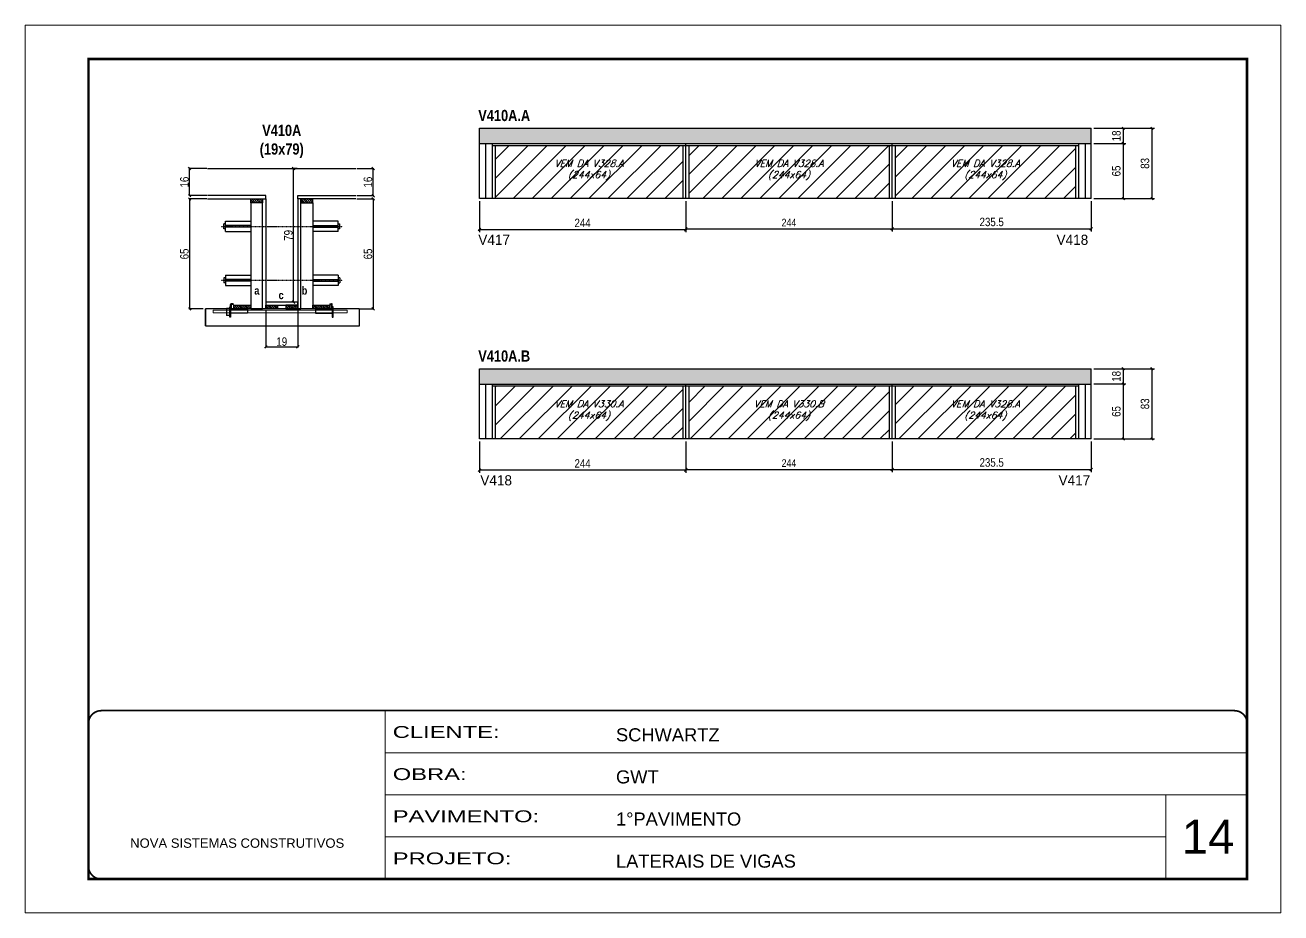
# Model space of a CAD drawing. Extents: x 13154 to 22413, y 1253 to 30260.
# Drawn here: x 14753 to 16238, y 25373 to 26423 of the extents above; entities that cross this region are included whole.
import ezdxf

# ---------------------------------------------------------------- set-up
doc = ezdxf.new("R2010")
doc.units = 0
for name, pattern in [('CONTINUO', [0]), ('DASHED', [0.75, 0.5, -0.25]), ('HIDDEN', [0.375, 0.25, -0.125])]:
    doc.linetypes.add(name, pattern=pattern)
for name, color, linetype in [('5', 5, 'Continuous'), ('barrote', 251, 'Continuous'), ('COTA', 241, 'Continuous'), ('detalhes', 4, 'Continuous'), ('NOMENCLATURA', 7, 'Continuous'), ('Painéis', 200, 'Continuous'), ('presilha', 1, 'Continuous'), ('SARR_2.2x10', 60, 'Continuous'), ('SARR_2.2x7', 40, 'Continuous'), ('SARR_3.5x7', 81, 'Continuous'), ('TENSOR', 3, 'Continuous'), ('texto', 7, 'Continuous')]:
    doc.layers.add(name, color=color, linetype=linetype)
for name, color, linetype, lineweight in [('CARIMBO', 255, 'Continuous', 9), ('CONCRETO', 251, 'Continuous', 25), ('Folhas', 255, 'Continuous', 9), ('Hachura', 251, 'Continuous', 9), ('SARRAFO DE PRESSAO', 251, 'DASHED', 9), ('SCO-___-LAJ', 2, 'Continuous', 0)]:
    doc.layers.add(name, color=color, linetype=linetype, lineweight=lineweight)
doc.styles.add('ARIAL', font='arial.ttf')
doc.styles.add('COTA TECNICA', font='techl___.ttf', dxfattribs={"height": 10})
doc.styles.add('COTA TECNICA 2X', font='techl___.ttf', dxfattribs={"height": 10})
doc.styles.add('COTA TECNICA-50', font='techl___.ttf', dxfattribs={"height": 9})
doc.styles.add('Romans', font='romans.shx')
doc.styles.add('ROMAS860', font='ROMAS860.SHX')
doc.styles.add('TECNICA', font='techb___.ttf', dxfattribs={"height": 10})
doc.styles.add('Tecnologia', font='')
doc.styles.get('Tecnologia').set_extended_font_data('Forgotten Futurist')
doc.dimstyles.new('COTA PAINEL-50', dxfattribs={"dimtxt": 9, "dimasz": 3, "dimexe": 3, "dimexo": 3, "dimgap": 3, "dimtad": 1, "dimdec": 1, "dimzin": 12, "dimdsep": 46, "dimtxsty": 'COTA TECNICA-50', "dimblk1": 'OBLIQUE', "dimblk2": 'OBLIQUE', "dimsah": 1, "dimcen": 0.9, "dimclrd": 4, "dimclre": 4, "dimclrt": 240, "dimadec": 1, "dimazin": 3, "dimtfac": 1, "dimtdec": 1, "dimtmove": 0, "dimatfit": 3, "dimfxl": 1, "dimtolj": 1, "dimtzin": 12, "dimarcsym": 0})
doc.dimstyles.new('PAINEL', dxfattribs={"dimtxt": 10, "dimasz": 3, "dimexe": 3, "dimexo": 3, "dimgap": 3, "dimtad": 1, "dimdec": 1, "dimzin": 12, "dimdsep": 46, "dimtxsty": 'COTA TECNICA', "dimblk1": 'OBLIQUE', "dimblk2": 'OBLIQUE', "dimsah": 1, "dimcen": 0.9, "dimclrd": 4, "dimclre": 4, "dimclrt": 240, "dimadec": 1, "dimazin": 3, "dimtfac": 1, "dimtdec": 1, "dimtmove": 0, "dimatfit": 3, "dimfxl": 1, "dimtolj": 1, "dimtzin": 12, "dimarcsym": 0})
doc.dimstyles.new('SECAO', dxfattribs={"dimscale": 0.333333, "dimtxt": 5, "dimasz": 9, "dimexe": 3, "dimexo": 3, "dimgap": 3, "dimtad": 1, "dimdec": 1, "dimlfac": 0.5, "dimzin": 12, "dimdsep": 46, "dimtxsty": 'COTA TECNICA 2X', "dimblk1": 'OBLIQUE', "dimblk2": 'OBLIQUE', "dimsah": 1, "dimcen": 0.9, "dimclrd": 4, "dimclre": 4, "dimclrt": 240, "dimadec": 1, "dimazin": 3, "dimtfac": 1, "dimtdec": 1, "dimtmove": 0, "dimatfit": 3, "dimfxl": 1, "dimtolj": 1, "dimtzin": 12, "dimarcsym": 0})

# ---------------------------------------------------------------- blocks, each defined once
blk = doc.blocks.new('9999999999')
at = {"color": 30, "linetype": 'CONTINUO'}
for p, q in [((98564.6, 34230.2), (98564.6, 34429.4)), ((98564.6, 34379.6), (99584, 34379.6)), ((98564.6, 34329.8), (99488, 34329.8)), ((99584, 34329.8), (99488, 34329.8)), ((99488, 34329.8), (99488, 34230.2)), ((98564.6, 34280), (99488, 34280))]:
    blk.add_line(p, q, dxfattribs=at)
at = {"color": 30, "linetype": 'CONTINUO', "const_width": 2}
blk.add_lwpolyline([(99584, 34230.2), (99584, 34414.4, 0.414214), (99569, 34429.4), (98229, 34429.4, 0.414214), (98214, 34414.4), (98214, 34245.2, 0.414214), (98229, 34230.2), (99584, 34230.2)], format="xyb", dxfattribs=at)
at = {"layer": 'Folhas'}
blk.add_lwpolyline([(98139, 34190.2), (99624, 34190.2), (99624, 35240.2), (98139, 35240.2)], close=True, dxfattribs=at)
at = {"layer": 'Folhas', "color": 30, "const_width": 3}
blk.add_lwpolyline([(98214, 34230.2), (99584, 34230.2), (99584, 35200.2), (98214, 35200.2)], close=True, dxfattribs=at)
at = {"color": 7, "linetype": 'Continuous', "ltscale": 5, "style": 'ARIAL'}
for s, height, p in [('SCHWARTZ', 15.48, (98837.7, 34393.1)), ('GWT', 15.48, (98837.7, 34343.3)), ('1°PAVIMENTO', 15.483, (98837.7, 34293.5)), ('NOVA SISTEMAS CONSTRUTIVOS', 11.059, (98263.2, 34267.2)), ('LATERAIS DE VIGAS', 15.483, (98837.7, 34243.7))]:
    blk.add_text(s, height=height, dxfattribs=at).set_placement(p)
at = {"layer": 'Folhas', "color": 7, "style": 'Tecnologia', "width": 1.5}
for s, p in [('CLIENTE:', (98573.7, 34397.2)), ('OBRA:', (98573.7, 34347.3)), ('PAVIMENTO:', (98573.7, 34297.5)), ('PROJETO:', (98573.7, 34247.7))]:
    blk.add_text(s, height=14, dxfattribs=at).set_placement(p)
blk = doc.blocks.new('PRESILHA METÁLICA 1')
at = {"layer": 'presilha'}
for p, q in [((0, 13), (6, 13)), ((0, 13), (0, 0)), ((6, 0), (0, 0)), ((6, 15.5), (7.5, 15.5)), ((6, -2.5), (6, 15.5)), ((6, 13), (6, 0)), ((7.5, 10.6), (7.5, 19.9)), ((7.5, 15.5), (7.5, -2.5)), ((37.5, 4.1), (7.5, 4.1)), ((12, 21), (8.6, 21)), ((9, 11.6), (9, 18.9)), ((12, 19.5), (9.6, 19.5)), ((37.5, 11), (9.6, 11)), ((12, 21), (12, 19.5)), ((37.5, 11), (37.5, 4.1)), ((7.5, -2.5), (6, -2.5))]:
    blk.add_line(p, q, dxfattribs=at)
for centre, radius, start, end in [((8.6, 19.9), 1.14, 90, 180), ((9.6, 18.9), 0.57, 90, 180), ((9.6, 11.6), 0.57, 180, 270)]:
    blk.add_arc(centre, radius, start, end, dxfattribs=at)
blk = doc.blocks.new('PRESILHA METÁLICA 2')
at = {"layer": 'presilha'}
for p, q in [((-5.2, 23.5), (-5.2, 22)), ((-5.2, 23.5), (-1.9, 23.5)), ((-0.8, 14.6), (-0.8, 22.4)), ((-30.8, 13.5), (-30.8, 6.6)), ((-30.8, 13.5), (-2.8, 13.5)), ((-30.8, 6.6), (-0.8, 6.6)), ((-5.2, 22), (-2.8, 22)), ((-2.2, 14.1), (-2.2, 21.4)), ((0.8, 18), (-0.8, 18)), ((-0.8, 18), (-0.8, 0)), ((-0.8, 0), (0.8, 0)), ((0.8, 0), (0.8, 18))]:
    blk.add_line(p, q, dxfattribs=at)
for centre, radius, start, end in [((-1.9, 22.4), 1.14, 0, 90), ((-2.8, 21.4), 0.57, 0, 90), ((-2.8, 14.1), 0.57, 270, 0)]:
    blk.add_arc(centre, radius, start, end, dxfattribs=at)
blk = doc.blocks.new('_Oblique')
at = {"color": 0, "linetype": 'ByBlock', "lineweight": -2}
blk.add_line((-0.5, -0.5), (0.5, 0.5), dxfattribs=at)
blk = doc.blocks.new('*D1392')
at = {"layer": 'COTA', "color": 4, "lineweight": -2, "transparency": 16777216}
for p, q in [((15145.1, 26217.8), (15165.4, 26217.8)), ((15164.4, 26217.8), (15164.4, 26087.8)), ((15149.2, 26087.8), (15165.4, 26087.8))]:
    blk.add_line(p, q, dxfattribs=at)
at = {"layer": 'Defpoints', "color": 0, "transparency": 16777216}
for p in [(15144.1, 26217.8), (15148.2, 26087.8), (15164.4, 26087.8)]:
    blk.add_point(p, dxfattribs=at)
at = {"layer": 'COTA', "color": 4, "lineweight": -2, "transparency": 16777216, "xscale": 3, "yscale": 3, "zscale": 3}
for p, rotation in [((15164.4, 26217.8), 90), ((15164.4, 26087.8), 270)]:
    blk.add_blockref('_Oblique', p, dxfattribs=dict(at, rotation=rotation))
at = {"layer": 'COTA', "color": 240, "transparency": 16777216, "insert": (15158.3, 26152.8), "char_height": 10, "attachment_point": 5, "rotation": 90, "style": 'COTA TECNICA 2X'}
blk.add_mtext('\\A1;65', dxfattribs=at)
blk = doc.blocks.new('*D1393')
at = {"layer": 'COTA', "color": 4, "lineweight": -2, "transparency": 16777216}
for p, q in [((15145.1, 26253.8), (15165.4, 26253.8)), ((15164.4, 26221.8), (15164.4, 26253.8)), ((15145.1, 26221.8), (15165.4, 26221.8))]:
    blk.add_line(p, q, dxfattribs=at)
at = {"layer": 'Defpoints', "color": 0, "transparency": 16777216}
for p in [(15144.1, 26253.8), (15164.4, 26253.8), (15144.1, 26221.8)]:
    blk.add_point(p, dxfattribs=at)
at = {"layer": 'COTA', "color": 4, "lineweight": -2, "transparency": 16777216, "xscale": 3, "yscale": 3, "zscale": 3}
for p, rotation in [((15164.4, 26253.8), 90), ((15164.4, 26221.8), 270)]:
    blk.add_blockref('_Oblique', p, dxfattribs=dict(at, rotation=rotation))
at = {"layer": 'COTA', "color": 240, "transparency": 16777216, "insert": (15158.3, 26237.8), "char_height": 10, "attachment_point": 5, "rotation": 90, "style": 'COTA TECNICA 2X'}
blk.add_mtext('\\A1;16', dxfattribs=at)
blk = doc.blocks.new('*D1394')
at = {"layer": 'COTA', "color": 4, "lineweight": -2, "transparency": 16777216}
for p, q in [((14967.7, 26217.8), (14946.4, 26217.8)), ((14947.4, 26217.8), (14947.4, 26087.8)), ((14963.5, 26087.8), (14946.4, 26087.8))]:
    blk.add_line(p, q, dxfattribs=at)
at = {"layer": 'Defpoints', "color": 0, "transparency": 16777216}
for p in [(14968.7, 26217.8), (14947.4, 26087.8), (14964.5, 26087.8)]:
    blk.add_point(p, dxfattribs=at)
at = {"layer": 'COTA', "color": 4, "lineweight": -2, "transparency": 16777216, "xscale": 3, "yscale": 3, "zscale": 3}
for p, rotation in [((14947.4, 26217.8), 90), ((14947.4, 26087.8), 270)]:
    blk.add_blockref('_Oblique', p, dxfattribs=dict(at, rotation=rotation))
at = {"layer": 'COTA', "color": 240, "transparency": 16777216, "insert": (14941.3, 26152.8), "char_height": 10, "attachment_point": 5, "rotation": 90, "style": 'COTA TECNICA 2X'}
blk.add_mtext('\\A1;65', dxfattribs=at)
blk = doc.blocks.new('*D1395')
at = {"layer": 'COTA', "color": 4, "lineweight": -2, "transparency": 16777216}
for p, q in [((15074.4, 26253.8), (15069.3, 26253.8)), ((15070.3, 26095.8), (15070.3, 26253.8)), ((15074.4, 26095.8), (15069.3, 26095.8))]:
    blk.add_line(p, q, dxfattribs=at)
at = {"layer": 'Defpoints', "color": 0, "transparency": 16777216}
for p in [(15070.3, 26253.8), (15075.4, 26253.8), (15075.4, 26095.8)]:
    blk.add_point(p, dxfattribs=at)
at = {"layer": 'COTA', "color": 4, "lineweight": -2, "transparency": 16777216, "xscale": 3, "yscale": 3, "zscale": 3}
for p, rotation in [((15070.3, 26253.8), 90), ((15070.3, 26095.8), 270)]:
    blk.add_blockref('_Oblique', p, dxfattribs=dict(at, rotation=rotation))
at = {"layer": 'COTA', "color": 240, "transparency": 16777216, "insert": (15064.2, 26174.8), "char_height": 10, "attachment_point": 5, "rotation": 90, "style": 'COTA TECNICA 2X'}
blk.add_mtext('\\A1;79', dxfattribs=at)
blk = doc.blocks.new('*D1396')
at = {"layer": 'COTA', "color": 4, "lineweight": -2, "transparency": 16777216}
for p, q in [((14967.7, 26253.8), (14946.4, 26253.8)), ((14947.4, 26221.8), (14947.4, 26253.8)), ((14967.7, 26221.8), (14946.4, 26221.8))]:
    blk.add_line(p, q, dxfattribs=at)
at = {"layer": 'Defpoints', "color": 0, "transparency": 16777216}
for p in [(14947.4, 26253.8), (14968.7, 26253.8), (14968.7, 26221.8)]:
    blk.add_point(p, dxfattribs=at)
at = {"layer": 'COTA', "color": 4, "lineweight": -2, "transparency": 16777216, "xscale": 3, "yscale": 3, "zscale": 3}
for p, rotation in [((14947.4, 26253.8), 90), ((14947.4, 26221.8), 270)]:
    blk.add_blockref('_Oblique', p, dxfattribs=dict(at, rotation=rotation))
at = {"layer": 'COTA', "color": 240, "transparency": 16777216, "insert": (14941.3, 26237.8), "char_height": 10, "attachment_point": 5, "rotation": 90, "style": 'COTA TECNICA 2X'}
blk.add_mtext('\\A1;16', dxfattribs=at)
blk = doc.blocks.new('*D1397')
at = {"layer": 'COTA', "color": 4, "lineweight": -2, "transparency": 16777216}
for p, q in [((15037.4, 26086.8), (15037.4, 26042)), ((15075.4, 26086.8), (15075.4, 26042)), ((15037.4, 26043), (15075.4, 26043))]:
    blk.add_line(p, q, dxfattribs=at)
at = {"layer": 'Defpoints', "color": 0, "transparency": 16777216}
for p in [(15037.4, 26087.8), (15075.4, 26087.8), (15075.4, 26043)]:
    blk.add_point(p, dxfattribs=at)
at = {"layer": 'COTA', "color": 4, "lineweight": -2, "transparency": 16777216, "xscale": 3, "yscale": 3, "zscale": 3, "rotation": 180}
blk.add_blockref('_Oblique', (15037.4, 26043), dxfattribs=at)
at = {"layer": 'COTA', "color": 4, "lineweight": -2, "transparency": 16777216, "xscale": 3, "yscale": 3, "zscale": 3}
blk.add_blockref('_Oblique', (15075.4, 26043), dxfattribs=at)
at = {"layer": 'COTA', "color": 240, "transparency": 16777216, "insert": (15056.4, 26049.1), "char_height": 10, "attachment_point": 5, "style": 'COTA TECNICA 2X'}
blk.add_mtext('\\A1;19', dxfattribs=at)
blk = doc.blocks.new('*D1398')
at = {"layer": 'COTA', "color": 4, "linetype": 'ByBlock', "lineweight": -2, "transparency": 16777216}
for p, q in [((15534.1, 26215.4), (15534.1, 26179.4)), ((15778.1, 26215.4), (15778.1, 26179.4)), ((15534.1, 26182.4), (15778.1, 26182.4))]:
    blk.add_line(p, q, dxfattribs=at)
at = {"layer": 'Defpoints', "color": 0, "linetype": 'ByBlock', "transparency": 16777216}
for p in [(15534.1, 26218.4), (15778.1, 26218.4), (15778.1, 26182.4)]:
    blk.add_point(p, dxfattribs=at)
at = {"layer": 'COTA', "color": 4, "linetype": 'ByBlock', "lineweight": -2, "transparency": 16777216, "xscale": 3, "yscale": 3, "zscale": 3, "rotation": 180}
blk.add_blockref('_Oblique', (15534.1, 26182.4), dxfattribs=at)
at = {"layer": 'COTA', "color": 4, "linetype": 'ByBlock', "lineweight": -2, "transparency": 16777216, "xscale": 3, "yscale": 3, "zscale": 3}
blk.add_blockref('_Oblique', (15778.1, 26182.4), dxfattribs=at)
at = {"layer": 'COTA', "color": 240, "linetype": 'ByBlock', "transparency": 16777216, "insert": (15656.1, 26189.9), "char_height": 9, "attachment_point": 5, "style": 'COTA TECNICA-50'}
blk.add_mtext('\\A1;244', dxfattribs=at)
blk = doc.blocks.new('*D1400')
at = {"layer": 'COTA', "color": 4, "linetype": 'ByBlock', "lineweight": -2, "transparency": 16777216}
for p, q in [((15290.1, 26215.4), (15290.1, 26178.5)), ((15534.1, 26215.4), (15534.1, 26178.5)), ((15534.1, 26181.5), (15290.1, 26181.5))]:
    blk.add_line(p, q, dxfattribs=at)
at = {"layer": 'Defpoints', "color": 0, "linetype": 'ByBlock', "transparency": 16777216}
for p in [(15290.1, 26218.4), (15534.1, 26218.4), (15290.1, 26181.5)]:
    blk.add_point(p, dxfattribs=at)
at = {"layer": 'COTA', "color": 4, "linetype": 'ByBlock', "lineweight": -2, "transparency": 16777216, "xscale": 3, "yscale": 3, "zscale": 3, "rotation": 180}
blk.add_blockref('_Oblique', (15290.1, 26181.5), dxfattribs=at)
at = {"layer": 'COTA', "color": 4, "linetype": 'ByBlock', "lineweight": -2, "transparency": 16777216, "xscale": 3, "yscale": 3, "zscale": 3}
blk.add_blockref('_Oblique', (15534.1, 26181.5), dxfattribs=at)
at = {"layer": 'COTA', "color": 240, "linetype": 'ByBlock', "transparency": 16777216, "insert": (15412.1, 26189.5), "char_height": 10, "attachment_point": 5, "style": 'COTA TECNICA'}
blk.add_mtext('\\A1;244', dxfattribs=at)
blk = doc.blocks.new('*D1401')
at = {"layer": 'COTA', "color": 4, "linetype": 'ByBlock', "lineweight": -2, "transparency": 16777216}
for p, q in [((15778.1, 26215.4), (15778.1, 26179.4)), ((16013.6, 26215.4), (16013.6, 26179.4)), ((15778.1, 26182.4), (16013.6, 26182.4))]:
    blk.add_line(p, q, dxfattribs=at)
at = {"layer": 'Defpoints', "color": 0, "linetype": 'ByBlock', "transparency": 16777216}
for p in [(15778.1, 26218.4), (16013.6, 26218.4), (16013.6, 26182.4)]:
    blk.add_point(p, dxfattribs=at)
at = {"layer": 'COTA', "color": 4, "linetype": 'ByBlock', "lineweight": -2, "transparency": 16777216, "xscale": 3, "yscale": 3, "zscale": 3, "rotation": 180}
blk.add_blockref('_Oblique', (15778.1, 26182.4), dxfattribs=at)
at = {"layer": 'COTA', "color": 4, "linetype": 'ByBlock', "lineweight": -2, "transparency": 16777216, "xscale": 3, "yscale": 3, "zscale": 3}
blk.add_blockref('_Oblique', (16013.6, 26182.4), dxfattribs=at)
at = {"layer": 'COTA', "color": 240, "linetype": 'ByBlock', "transparency": 16777216, "insert": (15895.9, 26190.6), "char_height": 10, "attachment_point": 5, "style": 'COTA TECNICA'}
blk.add_mtext('\\A1;235.5', dxfattribs=at)
blk = doc.blocks.new('*D1399')
at = {"layer": 'COTA', "color": 4, "linetype": 'ByBlock', "lineweight": -2, "transparency": 16777216}
for p, q in [((16016.6, 26283.4), (16054.5, 26283.4)), ((16051.5, 26283.4), (16051.5, 26218.4)), ((16016.6, 26218.4), (16054.5, 26218.4))]:
    blk.add_line(p, q, dxfattribs=at)
at = {"layer": 'Defpoints', "color": 0, "linetype": 'ByBlock', "transparency": 16777216}
for p in [(16013.6, 26283.4), (16013.6, 26218.4), (16051.5, 26218.4)]:
    blk.add_point(p, dxfattribs=at)
at = {"layer": 'COTA', "color": 4, "linetype": 'ByBlock', "lineweight": -2, "transparency": 16777216, "xscale": 3, "yscale": 3, "zscale": 3}
for p, rotation in [((16051.5, 26283.4), 90), ((16051.5, 26218.4), 270)]:
    blk.add_blockref('_Oblique', p, dxfattribs=dict(at, rotation=rotation))
at = {"layer": 'COTA', "color": 240, "linetype": 'ByBlock', "transparency": 16777216, "insert": (16043.3, 26250.9), "char_height": 10, "attachment_point": 5, "rotation": 90, "style": 'COTA TECNICA'}
blk.add_mtext('\\A1;65', dxfattribs=at)
blk = doc.blocks.new('*D1402')
at = {"layer": 'COTA', "color": 4, "linetype": 'ByBlock', "lineweight": -2, "transparency": 16777216}
for p, q in [((16016.6, 26301.4), (16088.5, 26301.4)), ((16085.5, 26218.4), (16085.5, 26301.4)), ((16016.6, 26218.4), (16088.5, 26218.4))]:
    blk.add_line(p, q, dxfattribs=at)
at = {"layer": 'Defpoints', "color": 0, "linetype": 'ByBlock', "transparency": 16777216}
for p in [(16013.6, 26301.4), (16085.5, 26301.4), (16013.6, 26218.4)]:
    blk.add_point(p, dxfattribs=at)
at = {"layer": 'COTA', "color": 4, "linetype": 'ByBlock', "lineweight": -2, "transparency": 16777216, "xscale": 3, "yscale": 3, "zscale": 3}
for p, rotation in [((16085.5, 26301.4), 90), ((16085.5, 26218.4), 270)]:
    blk.add_blockref('_Oblique', p, dxfattribs=dict(at, rotation=rotation))
at = {"layer": 'COTA', "color": 240, "linetype": 'ByBlock', "transparency": 16777216, "insert": (16077.2, 26259.9), "char_height": 10, "attachment_point": 5, "rotation": 90, "style": 'COTA TECNICA'}
blk.add_mtext('\\A1;83', dxfattribs=at)
blk = doc.blocks.new('*D1403')
at = {"layer": 'COTA', "color": 4, "lineweight": -2, "transparency": 16777216}
for p, q in [((16016.6, 26301.4), (16054.5, 26301.4)), ((16051.5, 26301.4), (16051.5, 26283.4)), ((16016.6, 26283.4), (16054.5, 26283.4))]:
    blk.add_line(p, q, dxfattribs=at)
at = {"layer": 'Defpoints', "color": 0, "transparency": 16777216}
for p in [(16013.6, 26301.4), (16013.6, 26283.4), (16051.5, 26283.4)]:
    blk.add_point(p, dxfattribs=at)
at = {"layer": 'COTA', "color": 4, "lineweight": -2, "transparency": 16777216, "xscale": 3, "yscale": 3, "zscale": 3}
for p, rotation in [((16051.5, 26301.4), 90), ((16051.5, 26283.4), 270)]:
    blk.add_blockref('_Oblique', p, dxfattribs=dict(at, rotation=rotation))
at = {"layer": 'COTA', "color": 240, "transparency": 16777216, "insert": (16043.4, 26292.4), "char_height": 10, "attachment_point": 5, "rotation": 90, "style": 'COTA TECNICA'}
blk.add_mtext('\\A1;18', dxfattribs=at)
blk = doc.blocks.new('*D1404')
at = {"layer": 'COTA', "color": 4, "linetype": 'ByBlock', "lineweight": -2, "transparency": 16777216}
for p, q in [((15534.1, 25931), (15534.1, 25894.9)), ((15778.1, 25931), (15778.1, 25894.9)), ((15534.1, 25897.9), (15778.1, 25897.9))]:
    blk.add_line(p, q, dxfattribs=at)
at = {"layer": 'Defpoints', "color": 0, "linetype": 'ByBlock', "transparency": 16777216}
for p in [(15534.1, 25934), (15778.1, 25934), (15778.1, 25897.9)]:
    blk.add_point(p, dxfattribs=at)
at = {"layer": 'COTA', "color": 4, "linetype": 'ByBlock', "lineweight": -2, "transparency": 16777216, "xscale": 3, "yscale": 3, "zscale": 3, "rotation": 180}
blk.add_blockref('_Oblique', (15534.1, 25897.9), dxfattribs=at)
at = {"layer": 'COTA', "color": 4, "linetype": 'ByBlock', "lineweight": -2, "transparency": 16777216, "xscale": 3, "yscale": 3, "zscale": 3}
blk.add_blockref('_Oblique', (15778.1, 25897.9), dxfattribs=at)
at = {"layer": 'COTA', "color": 240, "linetype": 'ByBlock', "transparency": 16777216, "insert": (15656.1, 25905.4), "char_height": 9, "attachment_point": 5, "style": 'COTA TECNICA-50'}
blk.add_mtext('\\A1;244', dxfattribs=at)
blk = doc.blocks.new('*D1407')
at = {"layer": 'COTA', "color": 4, "linetype": 'ByBlock', "lineweight": -2, "transparency": 16777216}
for p, q in [((15290.1, 25931), (15290.1, 25894)), ((15534.1, 25931), (15534.1, 25894)), ((15534.1, 25897), (15290.1, 25897))]:
    blk.add_line(p, q, dxfattribs=at)
at = {"layer": 'Defpoints', "color": 0, "linetype": 'ByBlock', "transparency": 16777216}
for p in [(15290.1, 25934), (15534.1, 25934), (15290.1, 25897)]:
    blk.add_point(p, dxfattribs=at)
at = {"layer": 'COTA', "color": 4, "linetype": 'ByBlock', "lineweight": -2, "transparency": 16777216, "xscale": 3, "yscale": 3, "zscale": 3, "rotation": 180}
blk.add_blockref('_Oblique', (15290.1, 25897), dxfattribs=at)
at = {"layer": 'COTA', "color": 4, "linetype": 'ByBlock', "lineweight": -2, "transparency": 16777216, "xscale": 3, "yscale": 3, "zscale": 3}
blk.add_blockref('_Oblique', (15534.1, 25897), dxfattribs=at)
at = {"layer": 'COTA', "color": 240, "linetype": 'ByBlock', "transparency": 16777216, "insert": (15412.1, 25905), "char_height": 10, "attachment_point": 5, "style": 'COTA TECNICA'}
blk.add_mtext('\\A1;244', dxfattribs=at)
blk = doc.blocks.new('*D1408')
at = {"layer": 'COTA', "color": 4, "linetype": 'ByBlock', "lineweight": -2, "transparency": 16777216}
for p, q in [((15778.1, 25931), (15778.1, 25894.9)), ((16013.6, 25931), (16013.6, 25894.9)), ((15778.1, 25897.9), (16013.6, 25897.9))]:
    blk.add_line(p, q, dxfattribs=at)
at = {"layer": 'Defpoints', "color": 0, "linetype": 'ByBlock', "transparency": 16777216}
for p in [(15778.1, 25934), (16013.6, 25934), (16013.6, 25897.9)]:
    blk.add_point(p, dxfattribs=at)
at = {"layer": 'COTA', "color": 4, "linetype": 'ByBlock', "lineweight": -2, "transparency": 16777216, "xscale": 3, "yscale": 3, "zscale": 3, "rotation": 180}
blk.add_blockref('_Oblique', (15778.1, 25897.9), dxfattribs=at)
at = {"layer": 'COTA', "color": 4, "linetype": 'ByBlock', "lineweight": -2, "transparency": 16777216, "xscale": 3, "yscale": 3, "zscale": 3}
blk.add_blockref('_Oblique', (16013.6, 25897.9), dxfattribs=at)
at = {"layer": 'COTA', "color": 240, "linetype": 'ByBlock', "transparency": 16777216, "insert": (15895.9, 25906.1), "char_height": 10, "attachment_point": 5, "style": 'COTA TECNICA'}
blk.add_mtext('\\A1;235.5', dxfattribs=at)
blk = doc.blocks.new('*D1405')
at = {"layer": 'COTA', "color": 4, "linetype": 'ByBlock', "lineweight": -2, "transparency": 16777216}
for p, q in [((16016.6, 25999), (16054.5, 25999)), ((16051.5, 25999), (16051.5, 25934)), ((16016.6, 25934), (16054.5, 25934))]:
    blk.add_line(p, q, dxfattribs=at)
at = {"layer": 'Defpoints', "color": 0, "linetype": 'ByBlock', "transparency": 16777216}
for p in [(16013.6, 25999), (16013.6, 25934), (16051.5, 25934)]:
    blk.add_point(p, dxfattribs=at)
at = {"layer": 'COTA', "color": 4, "linetype": 'ByBlock', "lineweight": -2, "transparency": 16777216, "xscale": 3, "yscale": 3, "zscale": 3}
for p, rotation in [((16051.5, 25999), 90), ((16051.5, 25934), 270)]:
    blk.add_blockref('_Oblique', p, dxfattribs=dict(at, rotation=rotation))
at = {"layer": 'COTA', "color": 240, "linetype": 'ByBlock', "transparency": 16777216, "insert": (16043.3, 25966.5), "char_height": 10, "attachment_point": 5, "rotation": 90, "style": 'COTA TECNICA'}
blk.add_mtext('\\A1;65', dxfattribs=at)
blk = doc.blocks.new('*D1409')
at = {"layer": 'COTA', "color": 4, "linetype": 'ByBlock', "lineweight": -2, "transparency": 16777216}
for p, q in [((16016.6, 26017), (16088.5, 26017)), ((16085.5, 25934), (16085.5, 26017)), ((16016.6, 25934), (16088.5, 25934))]:
    blk.add_line(p, q, dxfattribs=at)
at = {"layer": 'Defpoints', "color": 0, "linetype": 'ByBlock', "transparency": 16777216}
for p in [(16013.6, 26017), (16085.5, 26017), (16013.6, 25934)]:
    blk.add_point(p, dxfattribs=at)
at = {"layer": 'COTA', "color": 4, "linetype": 'ByBlock', "lineweight": -2, "transparency": 16777216, "xscale": 3, "yscale": 3, "zscale": 3}
for p, rotation in [((16085.5, 26017), 90), ((16085.5, 25934), 270)]:
    blk.add_blockref('_Oblique', p, dxfattribs=dict(at, rotation=rotation))
at = {"layer": 'COTA', "color": 240, "linetype": 'ByBlock', "transparency": 16777216, "insert": (16077.2, 25975.5), "char_height": 10, "attachment_point": 5, "rotation": 90, "style": 'COTA TECNICA'}
blk.add_mtext('\\A1;83', dxfattribs=at)
blk = doc.blocks.new('*D1406')
at = {"layer": 'COTA', "color": 4, "lineweight": -2, "transparency": 16777216}
for p, q in [((16016.6, 26017), (16054.5, 26017)), ((16051.5, 26017), (16051.5, 25999)), ((16016.6, 25999), (16054.5, 25999))]:
    blk.add_line(p, q, dxfattribs=at)
at = {"layer": 'Defpoints', "color": 0, "transparency": 16777216}
for p in [(16013.6, 26017), (16013.6, 25999), (16051.5, 25999)]:
    blk.add_point(p, dxfattribs=at)
at = {"layer": 'COTA', "color": 4, "lineweight": -2, "transparency": 16777216, "xscale": 3, "yscale": 3, "zscale": 3}
for p, rotation in [((16051.5, 26017), 90), ((16051.5, 25999), 270)]:
    blk.add_blockref('_Oblique', p, dxfattribs=dict(at, rotation=rotation))
at = {"layer": 'COTA', "color": 240, "transparency": 16777216, "insert": (16043.4, 26008), "char_height": 10, "attachment_point": 5, "rotation": 90, "style": 'COTA TECNICA'}
blk.add_mtext('\\A1;18', dxfattribs=at)

msp = doc.modelspace()

# ---------------------------------------------------------------- hatches: boundary and pattern name
at = {"layer": 'COTA', "linetype": 'ByBlock'}
h = msp.add_hatch(dxfattribs=at)
h.set_pattern_fill('AR-CONC', color=256, scale=0.03)
h.set_pattern_definition([(50, (-115943.3027, -6532.3693), (5.46554007, -0.47817257), [0.5715, -6.2865]), (355, (-115943.3027, -6532.3693), (-1.05730264, 5.73170536), [0.4572, -5.02921753]), (100.4514447, (-115942.847, -6532.409), (4.40823741, 5.25353256), [0.48570026, -5.34270734]), (46.1842, (-115943.3027, -6530.8453), (8.13237123, -1.26126984), [0.85725, -9.42975]), (96.6355576, (-115942.625, -6530.9504), (7.122124, 7.42278374), [0.7285507, -8.01406824]), (351.184151, (-115943.303, -6530.845), (7.122124, 7.42278374), [0.685799, -7.54379196]), (21, (-115942.5407, -6531.2263), (4.54843174, -3.06795595), [0.5715, -6.2865]), (326, (-115942.5407, -6531.2263), (1.85406085, 5.52563898), [0.4572, -5.0292]), (71.451445, (-115942.1616, -6531.482), (6.40249258, 2.45768307), [0.48570026, -5.34269813]), (37.5, (-115943.3027, -6532.3693), (0.092658098, 2.536651166), [0, -4.96824, 0, -5.1054, 0, -5.04825]), (7.5, (-115943.3027, -6532.3693), (2.004589875, 3.005417245), [0, -2.91084, 0, -4.85394, 0, -1.92405]), (327.5, (-115945.002, -6532.3693), (4.067717855, -0.17186232), [0, -1.905, 0, -5.9436, 0, -7.8867]), (317.5, (-115945.764, -6532.3693), (4.44387544, 0.76279473), [0, -2.4765, 0, -3.94716, 0, -5.6007])])
h.paths.add_polyline_path([(16013.63, 26283.44), (16013.63, 26301.44), (15290.13, 26301.44), (15290.13, 26283.44)])
h = msp.add_hatch(dxfattribs=at)
h.set_pattern_fill('AR-CONC', color=256, scale=0.03)
h.set_pattern_definition([(50, (-115943.3027, -6816.8565), (5.46554007, -0.47817257), [0.5715, -6.2865]), (355, (-115943.3027, -6816.8565), (-1.05730264, 5.73170536), [0.4572, -5.02921753]), (100.4514447, (-115942.847, -6816.8963), (4.40823741, 5.25353256), [0.48570026, -5.34270734]), (46.1842, (-115943.3027, -6815.3325), (8.13237123, -1.26126984), [0.85725, -9.42975]), (96.6355576, (-115942.625, -6815.4376), (7.122124, 7.42278374), [0.7285507, -8.01406824]), (351.184151, (-115943.303, -6815.3325), (7.122124, 7.42278374), [0.685799, -7.54379196]), (21, (-115942.5407, -6815.7135), (4.54843174, -3.06795595), [0.5715, -6.2865]), (326, (-115942.5407, -6815.7135), (1.85406085, 5.52563898), [0.4572, -5.0292]), (71.451445, (-115942.1616, -6815.969), (6.40249258, 2.45768307), [0.48570026, -5.34269813]), (37.5, (-115943.3027, -6816.8565), (0.092658098, 2.536651166), [0, -4.96824, 0, -5.1054, 0, -5.04825]), (7.5, (-115943.3027, -6816.8565), (2.004589875, 3.005417245), [0, -2.91084, 0, -4.85394, 0, -1.92405]), (327.5, (-115945.002, -6816.8565), (4.067717855, -0.17186232), [0, -1.905, 0, -5.9436, 0, -7.8867]), (317.5, (-115945.764, -6816.8565), (4.44387544, 0.76279473), [0, -2.4765, 0, -3.94716, 0, -5.6007])])
h.paths.add_polyline_path([(16013.63, 25998.95), (16013.63, 26016.95), (15290.13, 26016.95), (15290.13, 25998.95)])
at = {"layer": 'Hachura', "linetype": 'ByBlock'}
h = msp.add_hatch(dxfattribs=at)
h.set_pattern_fill('ANSI31', color=256, scale=5)
h.paths.add_polyline_path([(15995.13, 26218.44), (15995.13, 26281.24), (15781.63, 26281.24), (15781.63, 26218.44)])
h.paths.add_polyline_path([(15774.63, 26281.24), (15537.63, 26281.24), (15537.63, 26218.44), (15774.63, 26218.44)])
h.paths.add_polyline_path([(15530.63, 26218.44), (15530.63, 26281.24), (15308.63, 26281.24), (15308.63, 26218.44)])
h = msp.add_hatch(dxfattribs=at)
h.set_pattern_fill('ANSI31', color=256, scale=5)
h.paths.add_polyline_path([(15530.63, 25996.75), (15308.63, 25996.75), (15308.63, 25933.95), (15530.63, 25933.95)])
h.paths.add_polyline_path([(15774.63, 25933.95), (15774.63, 25996.75), (15537.63, 25996.75), (15537.63, 25933.95)])
h.paths.add_polyline_path([(15995.13, 25933.95), (15995.13, 25996.75), (15781.63, 25996.75), (15781.63, 25933.95)])
at = {"layer": 'SARR_2.2x10'}
h = msp.add_hatch(dxfattribs=at)
h.set_pattern_fill('ANSI31', color=256, scale=0.5, angle=90)
h.set_pattern_definition([(135, (48193.2913, -97424.341), (-1.122532015, -1.122532015), [])])
h.paths.add_polyline_path([(14999.75, 26092.23), (14999.75, 26087.83), (15019.75, 26087.83), (15019.75, 26092.23)])
h = msp.add_hatch(dxfattribs=at)
h.set_pattern_fill('ANSI31', color=256, scale=0.5, angle=90)
h.set_pattern_definition([(135, (48286.4913, -97424.341), (-1.122532015, -1.122532015), [])])
h.paths.add_polyline_path([(15092.95, 26092.23), (15092.95, 26087.83), (15112.95, 26087.83), (15112.95, 26092.23)])
at = {"layer": 'SARR_2.2x7'}
h = msp.add_hatch(dxfattribs=at)
h.set_pattern_fill('ANSI31', color=256, scale=0.5, angle=90)
h.set_pattern_definition([(135, (48187.2913, -97298.741), (-1.122532015, -1.122532015), [])])
h.paths.add_polyline_path([(15033.75, 26217.83), (15033.75, 26213.43), (15019.75, 26213.43), (15019.75, 26217.83)])
h = msp.add_hatch(dxfattribs=at)
h.set_pattern_fill('ANSI31', color=256, scale=0.5, angle=90)
h.set_pattern_definition([(135, (48207.2913, -97298.741), (-1.122532015, -1.122532015), [])])
h.paths.add_polyline_path([(15078.95, 26217.83), (15078.95, 26213.43), (15092.95, 26213.43), (15092.95, 26217.83)])
h = msp.add_hatch(dxfattribs=at)
h.set_pattern_fill('ANSI31', color=256, scale=0.5, angle=90)
h.set_pattern_definition([(135, (48272.8913, -97424.341), (-1.122532015, -1.122532015), [])])
h.paths.add_polyline_path([(15051.35, 26087.83), (15051.35, 26092.23), (15037.35, 26092.23), (15037.35, 26087.83)])
h = msp.add_hatch(dxfattribs=at)
h.set_pattern_fill('ANSI31', color=256, scale=0.5, angle=90)
h.set_pattern_definition([(135, (48210.8913, -97424.341), (-1.122532015, -1.122532015), [])])
h.paths.add_polyline_path([(15061.35, 26087.83), (15061.35, 26092.23), (15075.35, 26092.23), (15075.35, 26087.83)])

# ---------------------------------------------------------------- linework, layer by layer
at = {"ltscale": 3}
for p, q in [((14987.75, 26182.42), (14987.75, 26188.42)), ((14989.75, 26188.42), (14987.75, 26188.42)), ((14989.75, 26182.42), (14987.75, 26182.42)), ((14989.75, 26179.42), (14989.75, 26191.42)), ((14989.75, 26191.42), (15019.75, 26191.42)), ((15019.75, 26186.42), (14989.75, 26186.42)), ((15019.75, 26184.42), (14989.75, 26184.42)), ((15122.95, 26191.42), (15092.95, 26191.42)), ((15092.95, 26186.42), (15122.95, 26186.42)), ((15092.95, 26184.42), (15122.95, 26184.42)), ((15122.95, 26179.42), (15122.95, 26191.42)), ((15122.95, 26188.42), (15124.95, 26188.42)), ((15124.95, 26182.42), (15122.95, 26182.42)), ((15124.95, 26182.42), (15124.95, 26188.42)), ((14989.75, 26179.42), (15019.75, 26179.42)), ((15122.95, 26179.42), (15092.95, 26179.42)), ((14987.75, 26124.61), (14987.75, 26118.61)), ((14989.75, 26124.61), (14987.75, 26124.61)), ((14989.75, 26127.61), (14989.75, 26115.61)), ((14989.75, 26127.61), (15019.75, 26127.61)), ((15019.75, 26122.61), (14989.75, 26122.61)), ((15122.95, 26127.61), (15092.95, 26127.61)), ((15092.95, 26122.61), (15122.95, 26122.61)), ((15122.95, 26127.61), (15122.95, 26115.61)), ((15124.95, 26124.61), (15122.95, 26124.61)), ((15124.95, 26124.61), (15124.95, 26118.61)), ((14989.75, 26118.61), (14987.75, 26118.61)), ((15019.75, 26120.61), (14989.75, 26120.61)), ((14989.75, 26115.61), (15019.75, 26115.61)), ((15092.95, 26120.61), (15122.95, 26120.61)), ((15122.95, 26115.61), (15092.95, 26115.61)), ((15122.95, 26118.61), (15124.95, 26118.61))]:
    msp.add_line(p, q, dxfattribs=at)
at = {"layer": 'barrote'}
msp.add_lwpolyline([(14966.3, 26067.83), (15148.21, 26067.83), (15148.21, 26087.83), (14966.3, 26087.83)], close=True, dxfattribs=at)
at = {"layer": 'CONCRETO', "linetype": 'Continuous'}
msp.add_line((14968.65, 26253.83), (15144.05, 26253.83), dxfattribs=at)
at = {"layer": 'COTA', "linetype": 'ByBlock'}
for p, q in [((15290.13, 26283.44), (15290.13, 26301.44)), ((15290.13, 26301.44), (16013.63, 26301.44)), ((16013.63, 26283.44), (16013.63, 26301.44)), ((15290.13, 25998.95), (15290.13, 26016.95)), ((15290.13, 26016.95), (16013.63, 26016.95)), ((16013.63, 25998.95), (16013.63, 26016.95))]:
    msp.add_line(p, q, dxfattribs=at)
at = {"layer": 'detalhes', "color": 250}
msp.add_line((14966.3, 26067.83), (14966.3, 26087.83), dxfattribs=at)
at = {"layer": 'Painéis', "linetype": 'Continuous'}
for p, q in [((15290.13, 26218.44), (15290.13, 26283.44)), ((15290.13, 26283.44), (16013.63, 26283.44)), ((15534.13, 26218.44), (15534.13, 26283.44)), ((15778.13, 26218.44), (15778.13, 26283.44)), ((16013.63, 26218.44), (16013.63, 26283.44)), ((16013.63, 26218.44), (15290.13, 26218.44)), ((15290.13, 25933.95), (15290.13, 25998.95)), ((15290.13, 25998.95), (16013.63, 25998.95)), ((15534.13, 25933.95), (15534.13, 25998.95)), ((15778.13, 25933.95), (15778.13, 25998.95)), ((16013.63, 25933.95), (16013.63, 25998.95)), ((16013.63, 25933.95), (15290.13, 25933.95))]:
    msp.add_line(p, q, dxfattribs=at)
at = {"layer": 'Painéis', "linetype": 'Continuous', "elevation": 0}
for points in [[(14968.65, 26217.83), (15037.35, 26217.83), (15037.35, 26221.83), (14968.65, 26221.83)], [(15144.05, 26217.83), (15075.35, 26217.83), (15075.35, 26221.83), (15144.05, 26221.83)]]:
    msp.add_lwpolyline(points, dxfattribs=at)
at = {"layer": 'Painéis', "linetype": 'Continuous'}
for points in [[(15033.75, 26087.83), (15033.75, 26217.83), (15037.35, 26217.83), (15037.35, 26087.83)], [(15078.95, 26087.83), (15078.95, 26217.83), (15075.35, 26217.83), (15075.35, 26087.83)], [(15075.35, 26095.83), (15037.35, 26095.83), (15037.35, 26092.23), (15075.35, 26092.23)]]:
    msp.add_lwpolyline(points, close=True, dxfattribs=at)
at = {"layer": 'SARR_2.2x10'}
for points in [[(14999.75, 26092.23), (15019.75, 26092.23), (15019.75, 26087.83), (14999.75, 26087.83)], [(15092.95, 26092.23), (15112.95, 26092.23), (15112.95, 26087.83), (15092.95, 26087.83)]]:
    msp.add_lwpolyline(points, close=True, dxfattribs=at)
at = {"layer": 'SARR_2.2x7', "linetype": 'Continuous'}
for p, q in [((15297.13, 26283.44), (15297.13, 26218.44)), ((15305.13, 26281.24), (15534.13, 26281.24)), ((15534.13, 26281.24), (15778.13, 26281.24)), ((15778.13, 26281.24), (15998.63, 26281.24)), ((16006.63, 26283.44), (16006.63, 26218.44)), ((15297.13, 25998.95), (15297.13, 25933.95)), ((15305.13, 25996.75), (15534.13, 25996.75)), ((15534.13, 25996.75), (15778.13, 25996.75)), ((15778.13, 25996.75), (15998.63, 25996.75)), ((16006.63, 25998.95), (16006.63, 25933.95))]:
    msp.add_line(p, q, dxfattribs=at)
at = {"layer": 'SARR_2.2x7', "elevation": 0}
for points in [[(15019.75, 26217.83), (15033.75, 26217.83), (15033.75, 26213.43), (15019.75, 26213.43)], [(15092.95, 26217.83), (15078.95, 26217.83), (15078.95, 26213.43), (15092.95, 26213.43)]]:
    msp.add_lwpolyline(points, close=True, dxfattribs=at)
at = {"layer": 'SARR_2.2x7'}
for points in [[(15037.35, 26092.23), (15051.35, 26092.23), (15051.35, 26087.83), (15037.35, 26087.83)], [(15075.35, 26092.23), (15061.35, 26092.23), (15061.35, 26087.83), (15075.35, 26087.83)]]:
    msp.add_lwpolyline(points, close=True, dxfattribs=at)
at = {"layer": 'SARR_3.5x7'}
for p, q in [((15305.13, 26283.44), (15305.13, 26218.44)), ((15308.63, 26281.24), (15308.63, 26218.44)), ((15530.63, 26281.24), (15530.63, 26218.44)), ((15537.63, 26281.24), (15537.63, 26218.44)), ((15774.63, 26281.24), (15774.63, 26218.44)), ((15781.63, 26281.24), (15781.63, 26218.44)), ((15995.13, 26281.24), (15995.13, 26218.44)), ((15998.63, 26283.44), (15998.63, 26218.44)), ((15305.13, 25998.95), (15305.13, 25933.95)), ((15308.63, 25996.75), (15308.63, 25933.95)), ((15530.63, 25996.75), (15530.63, 25933.95)), ((15537.63, 25996.75), (15537.63, 25933.95)), ((15774.63, 25996.75), (15774.63, 25933.95)), ((15781.63, 25996.75), (15781.63, 25933.95)), ((15995.13, 25996.75), (15995.13, 25933.95)), ((15998.63, 25998.95), (15998.63, 25933.95))]:
    msp.add_line(p, q, dxfattribs=at)
for points in [[(15033.75, 26213.43), (15019.75, 26213.43), (15019.75, 26087.83), (15033.75, 26087.83)], [(15078.95, 26213.43), (15092.95, 26213.43), (15092.95, 26087.83), (15078.95, 26087.83)]]:
    msp.add_lwpolyline(points, close=True, dxfattribs=at)
at = {"layer": 'SCO-___-LAJ', "color": 1}
msp.add_lwpolyline([(14975.3, 26086.5), (15133.57, 26086.5), (15133.57, 26083.3), (14975.3, 26083.3)], close=True, dxfattribs=at)
at = {"layer": 'TENSOR', "linetype": 'HIDDEN', "ltscale": 0.5}
for p, q in [((14984.75, 26185.42), (15128.26, 26185.42)), ((14984.75, 26121.61), (15128.26, 26121.61))]:
    msp.add_line(p, q, dxfattribs=at)

# ---------------------------------------------------------------- block references
at = {"layer": 'presilha', "xscale": 0.6666666666666666, "yscale": 0.6666666666666666, "zscale": 0.6666666666666666}
for name, p in [('PRESILHA METÁLICA 1', (14990.89, 26079.86)), ('PRESILHA METÁLICA 2', (15116.63, 26078.2))]:
    msp.add_blockref(name, p, dxfattribs=at)
at = {"layer": 'SARRAFO DE PRESSAO', "color": 6, "linetype": 'ByBlock'}
msp.add_blockref('9999999999', (-83386.1, -8816.76), dxfattribs=at)

# ---------------------------------------------------------------- texts
at = {"layer": '5', "linetype": 'Continuous', "style": 'ROMAS860'}
for s, rotation, p in [('V417', 0.00004, (15288.8, 26163.56)), ('V418', 0.00004, (15972.6, 26163.56)), ('V418', 359.99996, (15291.17, 25879.07)), ('V417', 359.99996, (15974.96, 25879.07))]:
    msp.add_text(s, height=12, rotation=rotation, dxfattribs=at).set_placement(p)
at = {"layer": 'CARIMBO', "style": 'ARIAL'}
msp.add_text('14', height=40, dxfattribs=at).set_placement((16120.74, 25443.59))
at = {"layer": 'detalhes', "style": 'TECNICA'}
for s, p in [('a', (15023.88, 26104.72)), ('c', (15052.6, 26099.3)), ('b', (15079.85, 26104.71))]:
    msp.add_text(s, height=9.6, dxfattribs=at).set_placement(p)
at = {"layer": 'NOMENCLATURA', "style": 'TECNICA'}
for s, p in [('V410A.A', (15288.76, 26309.96)), ('V410A.B', (15288.76, 26025.47))]:
    msp.add_text(s, height=13.2, dxfattribs=at).set_placement(p)
at = {"layer": 'NOMENCLATURA', "insert": (15056.35, 26305.52), "char_height": 13.2, "attachment_point": 2, "style": 'TECNICA'}
msp.add_mtext_dynamic_manual_height_columns('V410A\\P(19x79)', width=300.2766, gutter_width=1, heights=[0], dxfattribs=at)
at = {"layer": 'texto', "color": 2, "char_height": 8, "attachment_point": 5, "style": 'Romans'}
for s, insert in [('{\\Q19;\\C256;VEM DA V328.A^J(244x64)}', (15419.63, 26251.94)), ('{\\Q19;\\C256;VEM DA V328.A^J(244x64)}', (15656.13, 26251.94)), ('{\\Q19;\\C256;VEM DA V328.A^J(244x64)}', (15888.38, 26251.94)), ('{\\Q19;\\C256;VEM DA V330.A^J(244x64)}', (15419.63, 25967.45)), ('{\\Q19;\\C256;VEM DA V330.B^J(244x64)}', (15656.13, 25967.45)), ('{\\Q19;\\C256;VEM DA V328.A^J(244x64)}', (15888.38, 25967.45))]:
    msp.add_mtext(s, dxfattribs=dict(at, insert=insert))

# ---------------------------------------------------------------- dimensions: what is measured, and where the dimension line sits
at = {"layer": 'COTA', "linetype": 'ByBlock'}
for base, p1, p2, angle, picture, middle in [((16085.45, 26301.44), (16013.63, 26218.44), (16013.63, 26301.44), 90, '*D1402', (16077.21, 26259.94)), ((16051.45, 26218.44), (16013.63, 26283.44), (16013.63, 26218.44), 90, '*D1399', (16043.34, 26250.94)), ((15290.13, 26181.45), (15534.13, 26218.44), (15290.13, 26218.44), 180, '*D1400', (15412.13, 26189.53)), ((16085.45, 26016.95), (16013.63, 25933.95), (16013.63, 26016.95), 90, '*D1409', (16077.21, 25975.45)), ((16051.45, 25933.95), (16013.63, 25998.95), (16013.63, 25933.95), 90, '*D1405', (16043.34, 25966.45)), ((15290.13, 25896.97), (15534.13, 25933.95), (15290.13, 25933.95), 180, '*D1407', (15412.13, 25905.04))]:
    dim = msp.add_linear_dim(base=base, p1=p1, p2=p2, angle=angle, dimstyle='PAINEL', dxfattribs=at)
    dim.commit()
    dim.dimension.update_dxf_attribs({"geometry": picture, "text_midpoint": middle})
at = {"layer": 'COTA'}
for base, p1, p2, dimstyle, picture, middle in [((16051.45, 26283.44), (16013.63, 26301.44), (16013.63, 26283.44), 'PAINEL', '*D1403', (16043.36, 26292.44)), ((14947.43, 26253.83), (14968.65, 26221.83), (14968.65, 26253.83), 'SECAO', '*D1396', (14941.33, 26237.83)), ((15070.28, 26253.83), (15075.35, 26095.83), (15075.35, 26253.83), 'SECAO', '*D1395', (15064.18, 26174.83)), ((15164.4, 26253.83), (15144.05, 26221.83), (15144.05, 26253.83), 'SECAO', '*D1393', (15158.3, 26237.83)), ((14947.43, 26087.83, 0), (14968.65, 26217.83), (14964.54, 26087.83, 0), 'SECAO', '*D1394', (14941.32, 26152.83, 0)), ((15164.4, 26087.83, 0), (15144.05, 26217.83), (15148.17, 26087.83, 0), 'SECAO', '*D1392', (15158.29, 26152.83, 0)), ((16051.45, 25998.95), (16013.63, 26016.95), (16013.63, 25998.95), 'PAINEL', '*D1406', (16043.36, 26007.95))]:
    dim = msp.add_linear_dim(base=base, p1=p1, p2=p2, angle=90, dimstyle=dimstyle, dxfattribs=at)
    dim.commit()
    dim.dimension.update_dxf_attribs({"geometry": picture, "text_midpoint": middle})
at = {"layer": 'COTA', "linetype": 'ByBlock'}
for base, p1, p2, picture, middle in [((15778.13, 26182.35), (15534.13, 26218.44), (15778.13, 26218.44), '*D1398', (15656.13, 26189.92)), ((15778.13, 25897.87), (15534.13, 25933.95), (15778.13, 25933.95), '*D1404', (15656.13, 25905.43))]:
    dim = msp.add_linear_dim(base=base, p1=p1, p2=p2, angle=180, dimstyle='COTA PAINEL-50', override={"dimarcsym": 1}, dxfattribs=at)
    dim.commit()
    dim.dimension.update_dxf_attribs({"geometry": picture, "text_midpoint": middle})
for base, p1, p2, picture, middle in [((16013.63, 26182.35), (15778.13, 26218.44), (16013.63, 26218.44), '*D1401', (15895.88, 26190.57)), ((16013.63, 25897.87), (15778.13, 25933.95), (16013.63, 25933.95), '*D1408', (15895.88, 25906.09))]:
    dim = msp.add_linear_dim(base=base, p1=p1, p2=p2, dimstyle='PAINEL', dxfattribs=at)
    dim.commit()
    dim.dimension.update_dxf_attribs({"geometry": picture, "text_midpoint": middle})
at = {"layer": 'COTA'}
dim = msp.add_linear_dim(base=(15075.35, 26043), p1=(15037.35, 26087.83), p2=(15075.35, 26087.83), dimstyle='SECAO', dxfattribs=at)
dim.commit()
dim.dimension.update_dxf_attribs({"geometry": '*D1397', "text_midpoint": (15056.35, 26049.09)})

doc.saveas('drawing.dxf')
